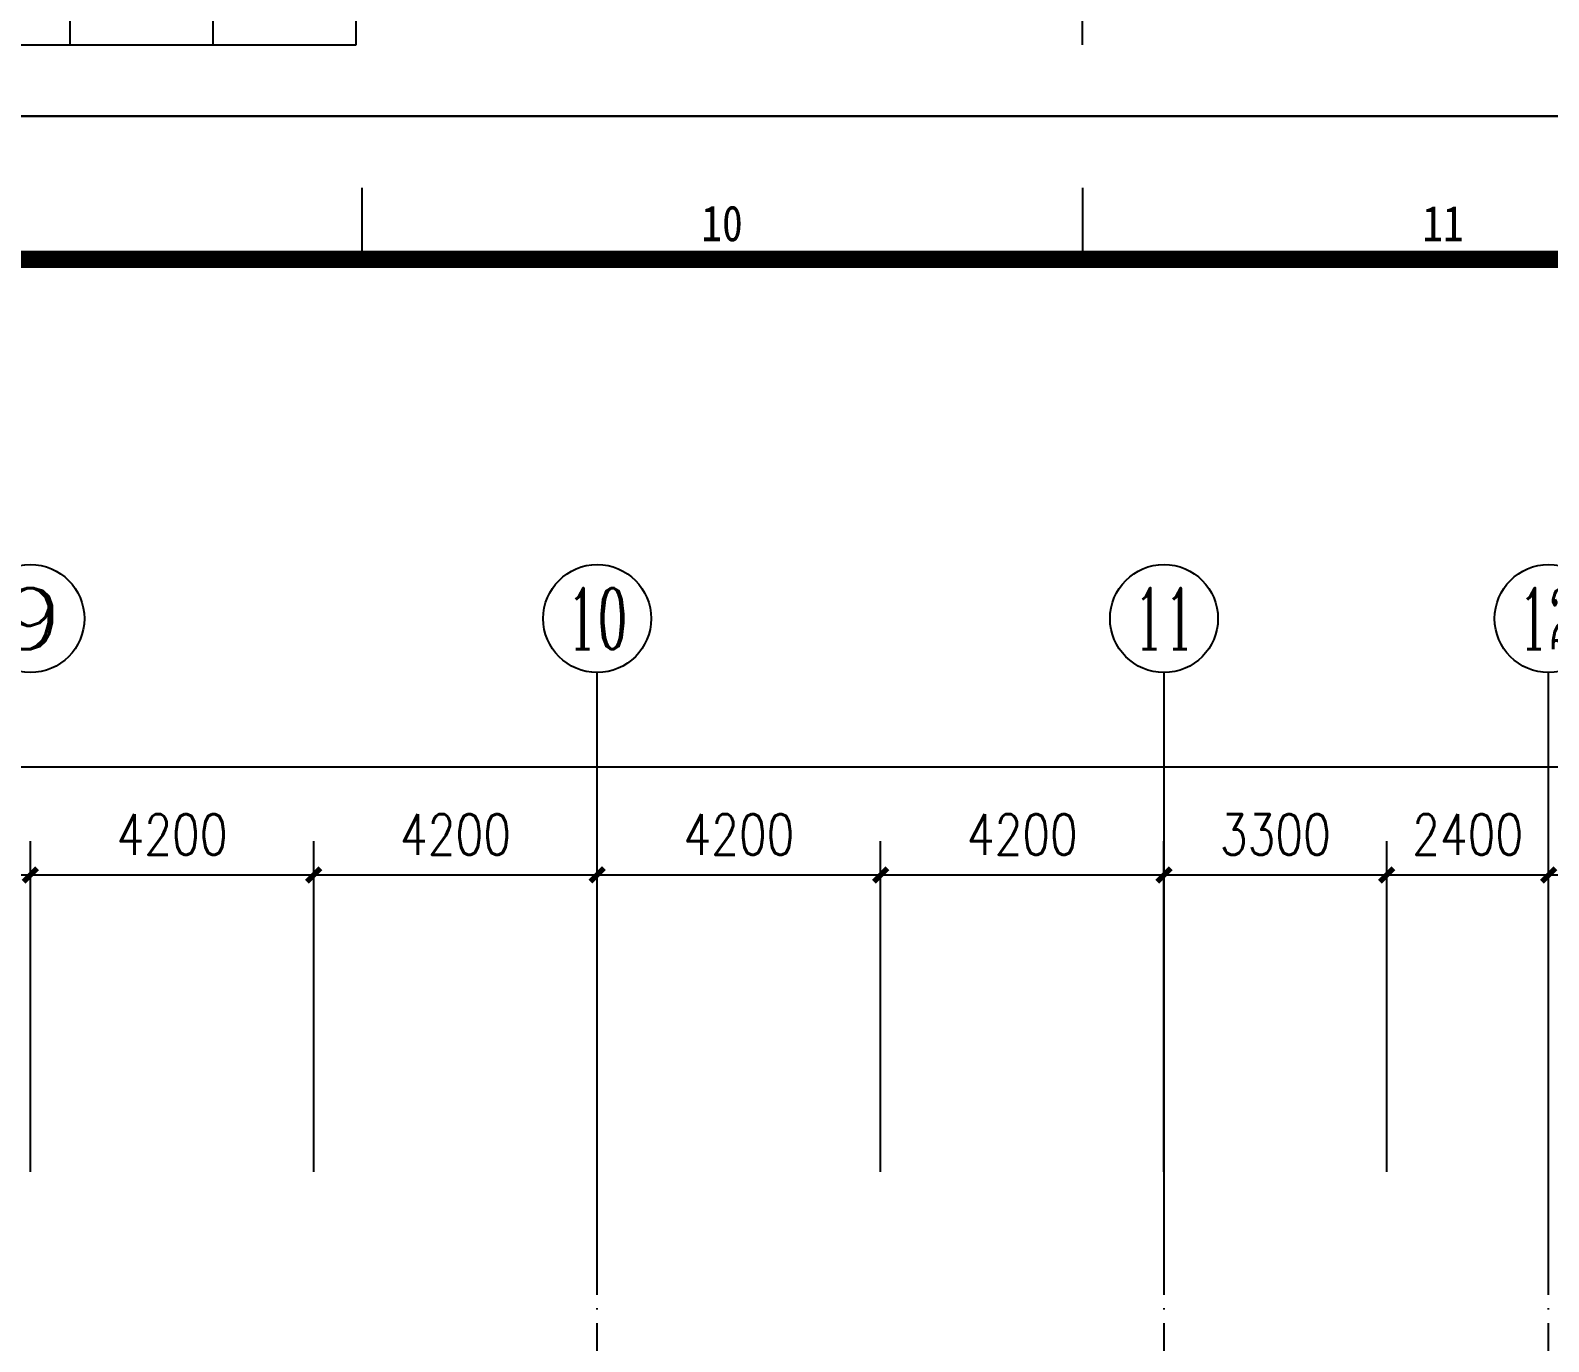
# Model space of a CAD drawing. Extents: x 122060 to 300410, y -425997 to -174060.
# Drawn here: x 218598 to 241098, y -318188 to -298756 of the extents above; entities that cross this region are included whole.
import ezdxf
from ezdxf.enums import TextEntityAlignment as Align

# ---------------------------------------------------------------- set-up
doc = ezdxf.new("R2010")
doc.units = 0
doc.header["$LTSCALE"] = 1000
doc.header["$MEASUREMENT"] = 0
doc.linetypes.add('DOTE', pattern=[2.42, 2, -0.2, 0.02, -0.2])
doc.layers.get('0').update_dxf_attribs({"linetype": 'CONTINUOUS'})
doc.layers.get('Defpoints').update_dxf_attribs({"linetype": 'CONTINUOUS'})
for name, color, linetype in [('AXIS', 3, 'CONTINUOUS'), ('AXIS_TEXT', 7, 'CONTINUOUS'), ('DOTE', 1, 'CONTINUOUS'), ('图框', 255, 'CONTINUOUS')]:
    doc.layers.add(name, color=color, linetype=linetype)
doc.styles.add('_TCH_AXIS', font='COMPLEX', dxfattribs={"bigfont": 'GBCBIG'})
doc.styles.add('COMPLEX', font='COMPLEX')
doc.styles.add('dim_font', font='SIMPLEX.shx', dxfattribs={"width": 0.8})
doc.styles.add('TKZ1', font='SIMHEI.TTF', dxfattribs={"width": 0.7})
doc.dimstyles.new('DIMN200', dxfattribs={"dimscale": 2, "dimtxt": 300, "dimasz": 100, "dimexe": 250, "dimexo": 300, "dimgap": 150, "dimtad": 1, "dimdec": 0, "dimzin": 0, "dimdsep": 46, "dimtxsty": 'dim_font', "dimblk": 'ARCHTICK', "dimcen": 0.09, "dimclrt": 7, "dimazin": 2, "dimtfac": 1, "dimtdec": 0, "dimtix": 1, "dimtmove": 2, "dimatfit": 3, "dimfxl": 0, "dimtolj": 1, "dimtzin": 0, "dimarcsym": 0})

# ---------------------------------------------------------------- blocks, each defined once
blk = doc.blocks.new('图框2')
at = {"layer": '图框', "color": 0}
for p, q in [((84100, 59400), (0, 59400)), ((47838, 58900), (47838, 58400)), ((52875, 58900), (52875, 58400)), ((45800, 500), (45800, 1000)), ((46800, 500), (46800, 1000)), ((47800, 500), (47800, 1000)), ((52875, 500), (52875, 1000)), ((37800, 500), (47800, 500)), ((0, 0), (84100, 0))]:
    blk.add_line(p, q, dxfattribs=at)
at = {"layer": '图框', "color": 0, "const_width": 120}
blk.add_lwpolyline([(83100, 58400), (2500, 58400), (2500, 1000), (83100, 1000)], close=True, dxfattribs=at)
at = {"layer": '图框', "color": 0, "style": 'TKZ1', "width": 0.85}
for s, p in [('10', (50356, 58650)), ('11', (55394, 58650))]:
    blk.add_text(s, height=250, dxfattribs=at).set_placement(p, align=Align.MIDDLE)
blk = doc.blocks.new('_ArchTick')
at = {"color": 0, "linetype": 'ByBlock', "const_width": 0.4}
blk.add_lwpolyline([(-0.5, -0.5), (0.5, 0.5)], dxfattribs=at)
blk = doc.blocks.new('*D126')
at = {"layer": 'AXIS', "color": 0, "lineweight": -2}
for p, q in [((214398, -315672), (214398, -310772)), ((218598, -315672), (218598, -310772)), ((214398, -311272), (218598, -311272))]:
    blk.add_line(p, q, dxfattribs=at)
at = {"layer": 'Defpoints', "color": 0}
for p in [(218598, -311272), (214398, -316272), (218598, -316272)]:
    blk.add_point(p, dxfattribs=at)
at = {"layer": 'AXIS', "color": 0, "lineweight": -2, "xscale": 200, "yscale": 200, "zscale": 200, "rotation": 180}
blk.add_blockref('_ArchTick', (214398, -311272), dxfattribs=at)
at = {"layer": 'AXIS', "color": 0, "lineweight": -2, "xscale": 200, "yscale": 200, "zscale": 200}
blk.add_blockref('_ArchTick', (218598, -311272), dxfattribs=at)
at = {"layer": 'AXIS', "color": 7, "insert": (216498, -310672), "char_height": 600, "attachment_point": 5, "style": 'dim_font'}
blk.add_mtext('\\A1;4200', dxfattribs=at)
blk = doc.blocks.new('*D127')
at = {"layer": 'AXIS', "color": 0, "lineweight": -2}
for p, q in [((218598, -315672), (218598, -310772)), ((222798, -315672), (222798, -310772)), ((218598, -311272), (222798, -311272))]:
    blk.add_line(p, q, dxfattribs=at)
at = {"layer": 'Defpoints', "color": 0}
for p in [(222798, -311272), (218598, -316272), (222798, -316272)]:
    blk.add_point(p, dxfattribs=at)
at = {"layer": 'AXIS', "color": 0, "lineweight": -2, "xscale": 200, "yscale": 200, "zscale": 200, "rotation": 180}
blk.add_blockref('_ArchTick', (218598, -311272), dxfattribs=at)
at = {"layer": 'AXIS', "color": 0, "lineweight": -2, "xscale": 200, "yscale": 200, "zscale": 200}
blk.add_blockref('_ArchTick', (222798, -311272), dxfattribs=at)
at = {"layer": 'AXIS', "color": 7, "insert": (220698, -310672), "char_height": 600, "attachment_point": 5, "style": 'dim_font'}
blk.add_mtext('\\A1;4200', dxfattribs=at)
blk = doc.blocks.new('*D128')
at = {"layer": 'AXIS', "color": 0, "lineweight": -2}
for p, q in [((222798, -315672), (222798, -310772)), ((226998, -315672), (226998, -310772)), ((222798, -311272), (226998, -311272))]:
    blk.add_line(p, q, dxfattribs=at)
at = {"layer": 'Defpoints', "color": 0}
for p in [(226998, -311272), (222798, -316272), (226998, -316272)]:
    blk.add_point(p, dxfattribs=at)
at = {"layer": 'AXIS', "color": 0, "lineweight": -2, "xscale": 200, "yscale": 200, "zscale": 200, "rotation": 180}
blk.add_blockref('_ArchTick', (222798, -311272), dxfattribs=at)
at = {"layer": 'AXIS', "color": 0, "lineweight": -2, "xscale": 200, "yscale": 200, "zscale": 200}
blk.add_blockref('_ArchTick', (226998, -311272), dxfattribs=at)
at = {"layer": 'AXIS', "color": 7, "insert": (224898, -310672), "char_height": 600, "attachment_point": 5, "style": 'dim_font'}
blk.add_mtext('\\A1;4200', dxfattribs=at)
blk = doc.blocks.new('*D129')
at = {"layer": 'AXIS', "color": 0, "lineweight": -2}
for p, q in [((226998, -315672), (226998, -310772)), ((231198, -315672), (231198, -310772)), ((226998, -311272), (231198, -311272))]:
    blk.add_line(p, q, dxfattribs=at)
at = {"layer": 'Defpoints', "color": 0}
for p in [(231198, -311272), (226998, -316272), (231198, -316272)]:
    blk.add_point(p, dxfattribs=at)
at = {"layer": 'AXIS', "color": 0, "lineweight": -2, "xscale": 200, "yscale": 200, "zscale": 200, "rotation": 180}
blk.add_blockref('_ArchTick', (226998, -311272), dxfattribs=at)
at = {"layer": 'AXIS', "color": 0, "lineweight": -2, "xscale": 200, "yscale": 200, "zscale": 200}
blk.add_blockref('_ArchTick', (231198, -311272), dxfattribs=at)
at = {"layer": 'AXIS', "color": 7, "insert": (229098, -310672), "char_height": 600, "attachment_point": 5, "style": 'dim_font'}
blk.add_mtext('\\A1;4200', dxfattribs=at)
blk = doc.blocks.new('*D130')
at = {"layer": 'AXIS', "color": 0, "lineweight": -2}
for p, q in [((231198, -315672), (231198, -310772)), ((235398, -315672), (235398, -310772)), ((231198, -311272), (235398, -311272))]:
    blk.add_line(p, q, dxfattribs=at)
at = {"layer": 'Defpoints', "color": 0}
for p in [(235398, -311272), (231198, -316272), (235398, -316272)]:
    blk.add_point(p, dxfattribs=at)
at = {"layer": 'AXIS', "color": 0, "lineweight": -2, "xscale": 200, "yscale": 200, "zscale": 200, "rotation": 180}
blk.add_blockref('_ArchTick', (231198, -311272), dxfattribs=at)
at = {"layer": 'AXIS', "color": 0, "lineweight": -2, "xscale": 200, "yscale": 200, "zscale": 200}
blk.add_blockref('_ArchTick', (235398, -311272), dxfattribs=at)
at = {"layer": 'AXIS', "color": 7, "insert": (233298, -310672), "char_height": 600, "attachment_point": 5, "style": 'dim_font'}
blk.add_mtext('\\A1;4200', dxfattribs=at)
blk = doc.blocks.new('*D131')
at = {"layer": 'AXIS', "color": 0, "lineweight": -2}
for p, q in [((235398, -315672), (235398, -310772)), ((238698, -315672), (238698, -310772)), ((235398, -311272), (238698, -311272))]:
    blk.add_line(p, q, dxfattribs=at)
at = {"layer": 'Defpoints', "color": 0}
for p in [(238698, -311272), (235398, -316272), (238698, -316272)]:
    blk.add_point(p, dxfattribs=at)
at = {"layer": 'AXIS', "color": 0, "lineweight": -2, "xscale": 200, "yscale": 200, "zscale": 200, "rotation": 180}
blk.add_blockref('_ArchTick', (235398, -311272), dxfattribs=at)
at = {"layer": 'AXIS', "color": 0, "lineweight": -2, "xscale": 200, "yscale": 200, "zscale": 200}
blk.add_blockref('_ArchTick', (238698, -311272), dxfattribs=at)
at = {"layer": 'AXIS', "color": 7, "insert": (237048, -310672), "char_height": 600, "attachment_point": 5, "style": 'dim_font'}
blk.add_mtext('\\A1;3300', dxfattribs=at)
blk = doc.blocks.new('*D132')
at = {"layer": 'AXIS', "color": 0, "lineweight": -2}
for p, q in [((238698, -315672), (238698, -310772)), ((241098, -315672), (241098, -310772)), ((238698, -311272), (241098, -311272))]:
    blk.add_line(p, q, dxfattribs=at)
at = {"layer": 'Defpoints', "color": 0}
for p in [(241098, -311272), (238698, -316272), (241098, -316272)]:
    blk.add_point(p, dxfattribs=at)
at = {"layer": 'AXIS', "color": 0, "lineweight": -2, "xscale": 200, "yscale": 200, "zscale": 200, "rotation": 180}
blk.add_blockref('_ArchTick', (238698, -311272), dxfattribs=at)
at = {"layer": 'AXIS', "color": 0, "lineweight": -2, "xscale": 200, "yscale": 200, "zscale": 200}
blk.add_blockref('_ArchTick', (241098, -311272), dxfattribs=at)
at = {"layer": 'AXIS', "color": 7, "insert": (239898, -310672), "char_height": 600, "attachment_point": 5, "style": 'dim_font'}
blk.add_mtext('\\A1;2400', dxfattribs=at)
blk = doc.blocks.new('*D133')
at = {"layer": 'AXIS', "color": 0, "lineweight": -2}
for p, q in [((241098, -315672), (241098, -310772)), ((245298, -315672), (245298, -310772)), ((241098, -311272), (245298, -311272))]:
    blk.add_line(p, q, dxfattribs=at)
at = {"layer": 'Defpoints', "color": 0}
for p in [(245298, -311272), (241098, -316272), (245298, -316272)]:
    blk.add_point(p, dxfattribs=at)
at = {"layer": 'AXIS', "color": 0, "lineweight": -2, "xscale": 200, "yscale": 200, "zscale": 200, "rotation": 180}
blk.add_blockref('_ArchTick', (241098, -311272), dxfattribs=at)
at = {"layer": 'AXIS', "color": 0, "lineweight": -2, "xscale": 200, "yscale": 200, "zscale": 200}
blk.add_blockref('_ArchTick', (245298, -311272), dxfattribs=at)
at = {"layer": 'AXIS', "color": 7, "insert": (243198, -310672), "char_height": 600, "attachment_point": 5, "style": 'dim_font'}
blk.add_mtext('\\A1;4200', dxfattribs=at)
blk = doc.blocks.new('*D135')
at = {"layer": 'AXIS', "color": 0, "lineweight": -2}
for p, q in [((154098, -315672), (154098, -309172)), ((249498, -315672), (249498, -309172)), ((154098, -309672), (249498, -309672))]:
    blk.add_line(p, q, dxfattribs=at)
at = {"layer": 'Defpoints', "color": 0}
for p in [(249498, -309672), (154098, -316272), (249498, -316272)]:
    blk.add_point(p, dxfattribs=at)
at = {"layer": 'AXIS', "color": 0, "lineweight": -2, "xscale": 200, "yscale": 200, "zscale": 200, "rotation": 180}
blk.add_blockref('_ArchTick', (154098, -309672), dxfattribs=at)
at = {"layer": 'AXIS', "color": 0, "lineweight": -2, "xscale": 200, "yscale": 200, "zscale": 200}
blk.add_blockref('_ArchTick', (249498, -309672), dxfattribs=at)
at = {"layer": 'AXIS', "color": 7, "insert": (201798, -309072), "char_height": 600, "attachment_point": 5, "style": 'dim_font'}
blk.add_mtext('\\A1;95400', dxfattribs=at)
blk = doc.blocks.new('_AXISO')
blk.add_circle((0, 0), 0.5)
at = {"layer": 'AXIS_TEXT', "style": 'COMPLEX', "width": 1.041667}
blk.add_attdef('A', text='', height=0.56, dxfattribs=at).set_placement((-0.25, -0.28), (0.25, -0.28), align=Align.FIT)

msp = doc.modelspace()

# ---------------------------------------------------------------- linework, layer by layer
at = {"layer": 'AXIS'}
for p, q in [((226998.2, -316272.1), (226998.2, -308272.1)), ((235398.2, -316272.1), (235398.2, -308272.1)), ((241098.2, -316272.1), (241098.2, -308272.1))]:
    msp.add_line(p, q, dxfattribs=at)
at = {"layer": 'DOTE', "linetype": 'DOTE'}
for p, q in [((226998.2, -341693.9), (226998.2, -316272.1)), ((235398.2, -341693.9), (235398.2, -316272.1)), ((241098.2, -341693.9), (241098.2, -316272.1))]:
    msp.add_line(p, q, dxfattribs=at)

# ---------------------------------------------------------------- block references
at = {"layer": 'AXIS'}
ref = msp.add_blockref('_AXISO', (218598.2, -307472.1), dxfattribs=dict(at, xscale=1600, yscale=1600, zscale=1600))
ref.add_attrib('A', '9', dxfattribs={"layer": 'AXIS_TEXT', "height": 905.1, "style": '_TCH_AXIS', "width": 1.5}).set_placement((218145.6, -307924.6), (219050.7, -307924.6), align=Align.FIT)
ref = msp.add_blockref('_AXISO', (226998.2, -307472.1), dxfattribs=dict(at, xscale=1600, yscale=1600, zscale=1600))
ref.add_attrib('A', '10', dxfattribs={"layer": 'AXIS_TEXT', "height": 905.1, "style": '_TCH_AXIS', "width": 0.724138}).set_placement((226545.6, -307924.6), (227450.7, -307924.6), align=Align.FIT)
ref = msp.add_blockref('_AXISO', (235398.2, -307472.1), dxfattribs=dict(at, xscale=1600, yscale=1600, zscale=1600))
ref.add_attrib('A', '11', dxfattribs={"layer": 'AXIS_TEXT', "height": 905.1, "style": '_TCH_AXIS', "width": 0.875}).set_placement((234945.6, -307924.6), (235850.7, -307924.6), align=Align.FIT)
ref = msp.add_blockref('_AXISO', (241098.2, -307472.1), dxfattribs=dict(at, xscale=1600, yscale=1600, zscale=1600))
ref.add_attrib('A', '12', dxfattribs={"layer": 'AXIS_TEXT', "height": 905.1, "style": '_TCH_AXIS', "width": 0.724138}).set_placement((240645.6, -307924.6), (241550.7, -307924.6), align=Align.FIT)
at = {"layer": '图框', "color": 0, "linetype": 'ByBlock', "xscale": 2.120689655188471, "yscale": 2.120689654489979, "zscale": 2.120689654490778}
for p in [(122059.6, -300028.5), (122059.6, -425997.5)]:
    msp.add_blockref('图框2', p, dxfattribs=at)

# ---------------------------------------------------------------- dimensions: what is measured, and where the dimension line sits
at = {"layer": 'AXIS'}
for p1, p2, distance, picture, middle in [((154098.2, -316272.1), (249498.2, -316272.1), 6600, '*D135', (201798.2, -309072.1)), ((214398.2, -316272.1), (218598.2, -316272.1), 5000, '*D126', (216498.2, -310672.1)), ((218598.2, -316272.1), (222798.2, -316272.1), 5000, '*D127', (220698.2, -310672.1)), ((222798.2, -316272.1), (226998.2, -316272.1), 5000, '*D128', (224898.2, -310672.1)), ((226998.2, -316272.1), (231198.2, -316272.1), 5000, '*D129', (229098.2, -310672.1)), ((231198.2, -316272.1), (235398.2, -316272.1), 5000, '*D130', (233298.2, -310672.1)), ((235398.2, -316272.1), (238698.2, -316272.1), 5000, '*D131', (237048.2, -310672.1)), ((238698.2, -316272.1), (241098.2, -316272.1), 5000, '*D132', (239898.2, -310672.1)), ((241098.2, -316272.1), (245298.2, -316272.1), 5000, '*D133', (243198.2, -310672.1))]:
    dim = msp.add_aligned_dim(p1=p1, p2=p2, distance=distance, dimstyle='DIMN200', dxfattribs=at)
    dim.commit()
    dim.dimension.update_dxf_attribs({"geometry": picture, "text_midpoint": middle})

doc.saveas('drawing.dxf')
